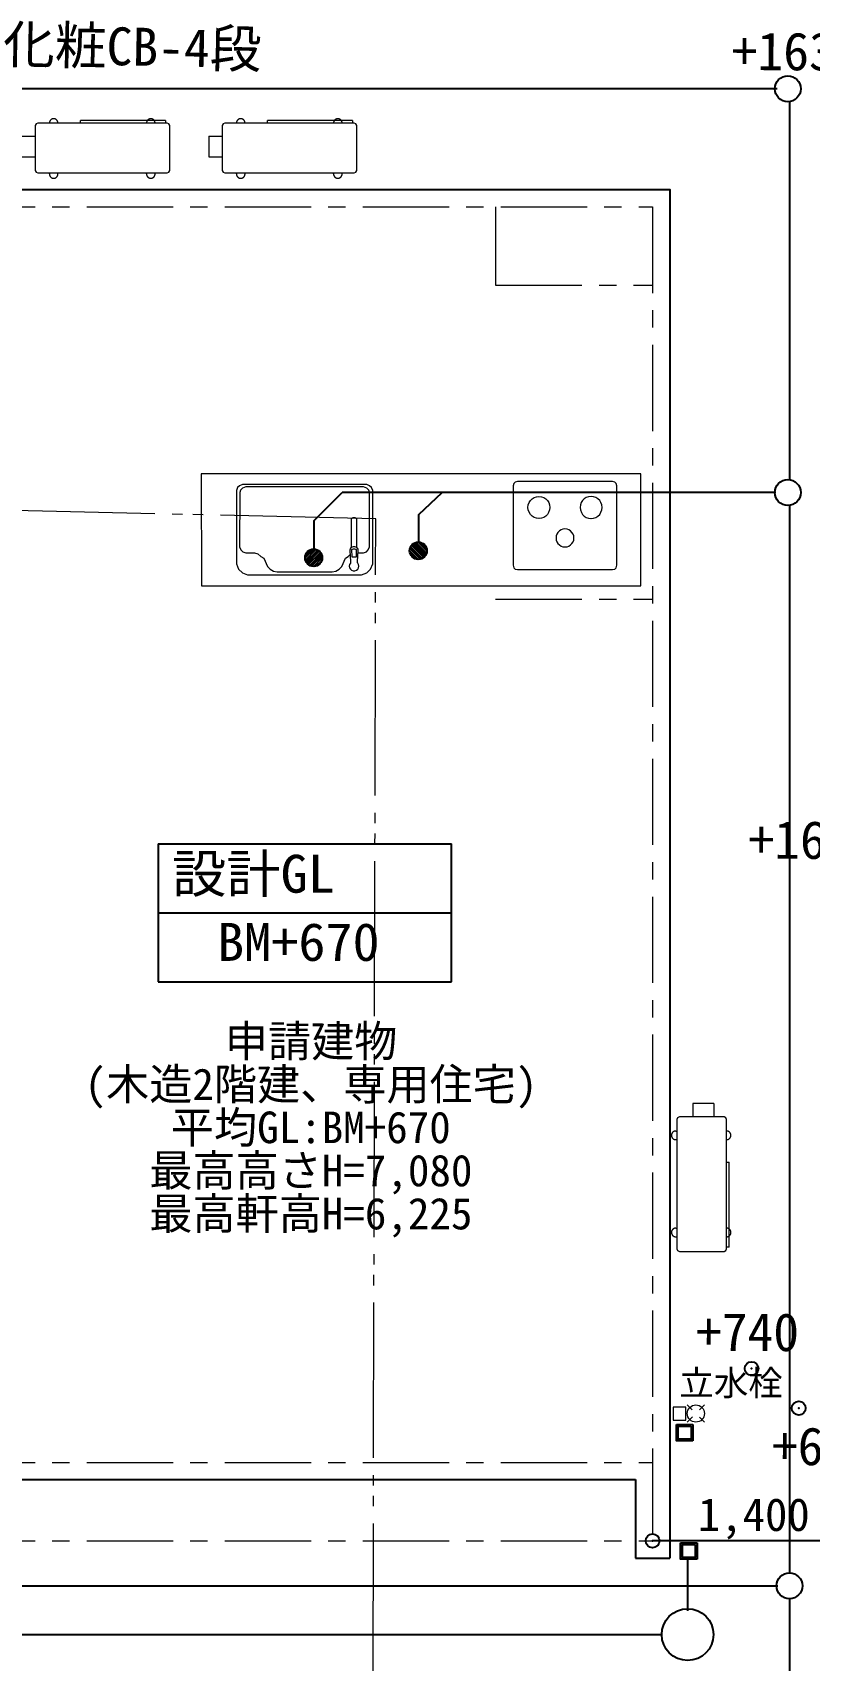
# Model space of a CAD drawing. Units: millimetres at full size. Extents: x -36400 to 21980, y -14845 to 15757.
# Drawn here: x 125 to 4628, y 123 to 9562 of the extents above; entities that cross this region are included whole.
import ezdxf
from ezdxf.enums import TextEntityAlignment as Align

# ---------------------------------------------------------------- set-up
doc = ezdxf.new("R2010")
doc.units = ezdxf.units.MM
doc.header["$LTSCALE"] = 100
doc.header["$PDMODE"] = 32
doc.header["$PDSIZE"] = 80
doc.linetypes.add('CHAIN1', pattern=[8, 5, -1, 1, -1])
doc.linetypes.add('DOUBLE_CHAIN2', pattern=[12.8, 9, -1, 0.6, -0.6, 0.6, -1])
for name, color, linetype, lineweight in [('2-1_通り芯', 1, 'CHAIN1', 18), ('2-2', 6, 'Continuous', 25), ('2-4', 134, 'Continuous', 25), ('2-6', 4, 'Continuous', 9), ('2-F_寸法・方位', 7, 'Continuous', 25), ('7-7', 7, 'Continuous', 25), ('8-8', 7, 'Continuous', 25), ('C-0', 5, 'Continuous', 9)]:
    doc.layers.add(name, color=color, linetype=linetype, lineweight=lineweight)
doc.layers.add('2-A_文字・面積表', color=7, linetype='Continuous')
doc.layers.add('6-A_文字', color=6, linetype='Continuous')
doc.styles.add('ＭＳ ゴシック', font='')
doc.styles.get('ＭＳ ゴシック').set_extended_font_data('MS Gothic')

msp = doc.modelspace()

# ---------------------------------------------------------------- linework, layer by layer
at = {"layer": '2-1_通り芯'}
for p, q in [((-3561.1, 8551.5), (3718.9, 8551.5)), ((3718.9, 8551.5), (3718.9, 816.5)), ((2808.9, 6276.5), (3718.9, 6276.5)), ((-3561.1, 1271.5), (3718.9, 1271.5)), ((-3561.1, 816.5), (3718.9, 816.5))]:
    msp.add_line(p, q, dxfattribs=at)
msp.add_lwpolyline([(2808.9, 8551.5), (2808.9, 8096.5), (3718.9, 8096.5)], dxfattribs=at)
at = {"layer": '2-2', "color": 4, "lineweight": 9}
for p, q in [((3948.2, 1576), (3919.4, 1604.8)), ((4019.4, 1604.8), (3990.7, 1576.1)), ((3912.1, 1591.3), (3837.1, 1591.3)), ((3837.1, 1591.3), (3837.1, 1516.3)), ((3837.1, 1516.3), (3912.1, 1516.3)), ((3912.1, 1516.3), (3912.1, 1591.3)), ((3950.7, 1536.1), (3919.4, 1504.8)), ((3990.9, 1533.2), (4019.4, 1504.8))]:
    msp.add_line(p, q, dxfattribs=at)
at = {"layer": '2-2'}
for p, q in [((-21.1, 1171.5), (3618.9, 1171.5)), ((3618.9, 1171.5), (3618.9, 716.5)), ((3618.9, 716.5), (3818.9, 716.5))]:
    msp.add_line(p, q, dxfattribs=at)
msp.add_lwpolyline([(-3661.1, 8651.5), (3818.9, 8651.5), (3818.9, 716.5)], dxfattribs=at)
at = {"layer": '2-2', "color": 4, "lineweight": 9}
msp.add_circle((3969.4, 1554.8), 50, dxfattribs=at)
at = {"layer": '2-4'}
for p, q in [((4440.1, 9236), (-312.3, 9236)), ((4511.8, 9161.9), (4511.8, 6969.4)), ((1757.6, 6732.4), (1920.2, 6894.9)), ((4432.8, 6894.9), (1920.2, 6894.9)), ((2363, 6766.6), (2499.4, 6894.9)), ((4511.8, 6820.5), (4511.8, 630.8)), ((1757.6, 6569.8), (1757.6, 6732.4)), ((2363, 6607.3), (2363, 6766.6)), ((2410.4, 6556.3), (2359.4, 6607.3)), ((1704.1, 6515.6), (1755.2, 6566.6)), ((1705.9, 6503.3), (1767.5, 6564.8)), ((1706.6, 6532.2), (1738.6, 6564.2)), ((1710, 6493.1), (1777.6, 6560.8)), ((1715.6, 6484.7), (1786.1, 6555.1)), ((1722.8, 6477.7), (1793.1, 6548)), ((1731.4, 6472.1), (1798.6, 6539.4)), ((1741.6, 6468.2), (1802.5, 6529.1)), ((1754.2, 6466.7), (1804.1, 6516.6)), ((2360.4, 6507.4), (2310.5, 6557.3)), ((2372.9, 6508.9), (2312, 6569.8)), ((2343.1, 6510.5), (2313.6, 6540)), ((2383.2, 6512.8), (2315.9, 6580.1)), ((2391.8, 6518.4), (2321.5, 6588.7)), ((2398.9, 6525.4), (2328.5, 6595.8)), ((2404.6, 6533.8), (2336.9, 6601.5)), ((2408.6, 6544), (2347, 6605.5)), ((2408, 6572.9), (2376, 6604.9)), ((1771.4, 6469.8), (1801, 6499.3)), ((3921.6, 705.8), (3921.6, 411)), ((-3947.4, 555.7), (4443.7, 555.7)), ((4511.8, 481.5), (4511.8, -7970.4)), ((-3509.7, 273.1), (3769.3, 273.1))]:
    msp.add_line(p, q, dxfattribs=at)
at = {"layer": '2-4', "color": 6}
for p, q in [((853, 4858.5), (853, 4458.5)), ((853, 4858.5), (2553, 4858.5)), ((2553, 4458.5), (2553, 4858.5)), ((853, 4458.5), (2553, 4458.5)), ((853, 4458.5), (853, 4058.5)), ((2553, 4058.5), (2553, 4458.5)), ((853, 4058.5), (2553, 4058.5))]:
    msp.add_line(p, q, dxfattribs=at)
at = {"layer": '2-4'}
for centre, radius in [((4502.4, 9236), 75), ((4502.4, 6894.9), 75), ((2360.5, 6557.4), 50), ((1754.1, 6516.7), 50), ((4511.8, 555.8), 75), ((3921.6, 273.1), 150)]:
    msp.add_circle(centre, radius, dxfattribs=at)
at = {"layer": '2-6'}
for p, q in [((247.3, 9062), (246.6, 9062)), ((1331.6, 9062), (1330.9, 9062)), ((905, 9037), (155, 9037)), ((895, 9052), (402, 9052)), ((402, 9037), (402, 9052)), ((895, 9052), (895, 9037)), ((1989.3, 9037), (1239.3, 9037)), ((1979.3, 9052), (1486.3, 9052)), ((1486.3, 9037), (1486.3, 9052)), ((1979.3, 9052), (1979.3, 9037)), ((62, 8962), (140, 8962)), ((1146.3, 8962), (1146.3, 8842)), ((1146.3, 8962), (1224.3, 8962)), ((62, 8842), (140, 8842)), ((1146.3, 8842), (1224.3, 8842)), ((222, 8742), (222, 8748)), ((246.6, 8717), (247.3, 8717)), ((272, 8741.3), (272, 8748)), ((785, 8742), (785, 8748)), ((835, 8741.3), (835, 8748)), ((1306.3, 8742), (1306.3, 8748)), ((1330.9, 8717), (1331.6, 8717)), ((1356.3, 8741.3), (1356.3, 8748)), ((1869.3, 8742), (1869.3, 8748)), ((1919.3, 8741.3), (1919.3, 8748)), ((1101.4, 7004), (1103.9, 6354)), ((4072.8, 3352.8), (3952.8, 3352.8)), ((3952.8, 3352.8), (3952.8, 3274.8)), ((4072.8, 3352.8), (4072.8, 3274.8)), ((4147.8, 2509.8), (4147.8, 3259.8)), ((3827.8, 3168.2), (3827.8, 3167.5)), ((3852.1, 3142.8), (3858.8, 3142.8)), ((3852.8, 3192.8), (3858.8, 3192.8)), ((4172.8, 3167.5), (4172.8, 3168.2)), ((4147.8, 3012.8), (4162.8, 3012.8)), ((4162.8, 2519.8), (4162.8, 3012.8)), ((3852.1, 2579.8), (3858.8, 2579.8)), ((3852.8, 2629.8), (3858.8, 2629.8)), ((4162.8, 2519.8), (4147.8, 2519.8))]:
    msp.add_line(p, q, dxfattribs=at)
at = {"layer": '2-6', "color": 7, "lineweight": 25}
for p, q in [((3857.8, 1490.8), (3952.8, 1490.8)), ((3952.8, 1490.8), (3952.8, 1395.8)), ((3881.2, 805.6), (3976.2, 805.6)), ((3976.2, 805.6), (3976.2, 710.6))]:
    msp.add_line(p, q, dxfattribs=at)
at = {"layer": '2-6'}
for points in [[(246.6, 9062), (245.9, 9062), (245.2, 9062), (244.5, 9061.9), (243.7, 9061.8), (243, 9061.7), (242.3, 9061.6), (241.6, 9061.5), (240.9, 9061.3), (240.2, 9061.1), (239.5, 9060.9), (238.8, 9060.7), (238.2, 9060.4), (237.5, 9060.2), (236.8, 9059.9), (236.2, 9059.6), (235.5, 9059.3), (234.9, 9058.9), (234.3, 9058.6), (233.7, 9058.2), (233, 9057.8), (232.5, 9057.4), (231.9, 9057), (231.3, 9056.5), (230.8, 9056.1), (230.2, 9055.6), (229.7, 9055.1), (229.2, 9054.6), (228.7, 9054.1), (228.2, 9053.5), (227.7, 9053), (227.3, 9052.4), (226.8, 9051.9), (226.4, 9051.3), (226, 9050.7), (225.6, 9050.1), (225.3, 9049.4), (224.9, 9048.8), (224.6, 9048.2), (224.3, 9047.5)], [(257.8, 9059.6), (257.1, 9059.9), (256.5, 9060.2), (255.8, 9060.4), (255.1, 9060.7), (254.4, 9060.9), (253.7, 9061.1), (253, 9061.3), (252.3, 9061.5), (251.6, 9061.6), (250.9, 9061.7), (250.2, 9061.8), (249.5, 9061.9), (248.8, 9062), (248.1, 9062), (247.3, 9062)], [(809.6, 9062), (808.9, 9062), (808.2, 9062), (807.5, 9061.9), (806.7, 9061.8), (806, 9061.7), (805.3, 9061.6), (804.6, 9061.5), (803.9, 9061.3), (803.2, 9061.1), (802.5, 9060.9), (801.8, 9060.7), (801.2, 9060.4), (800.5, 9060.2), (799.8, 9059.9), (799.2, 9059.6), (798.5, 9059.3), (797.9, 9058.9), (797.3, 9058.6), (796.7, 9058.2), (796, 9057.8), (795.5, 9057.4), (794.9, 9057), (794.3, 9056.5), (793.8, 9056.1), (793.2, 9055.6), (792.7, 9055.1), (792.2, 9054.6), (791.7, 9054.1), (791.2, 9053.5), (790.7, 9053), (790.3, 9052.4), (789.8, 9051.9), (789.4, 9051.3), (789, 9050.7), (788.6, 9050.1), (788.3, 9049.4), (787.9, 9048.8), (787.6, 9048.2), (787.3, 9047.5)], [(820.8, 9059.6), (820.1, 9059.9), (819.5, 9060.2), (818.8, 9060.4), (818.1, 9060.7), (817.4, 9060.9), (816.7, 9061.1), (816, 9061.3), (815.3, 9061.5), (814.6, 9061.6), (813.9, 9061.7), (813.2, 9061.8), (812.5, 9061.9), (811.8, 9062), (811.1, 9062), (810.3, 9062), (809.6, 9062)], [(1330.9, 9062), (1330.2, 9062), (1329.5, 9062), (1328.7, 9061.9), (1328, 9061.8), (1327.3, 9061.7), (1326.6, 9061.6), (1325.9, 9061.5), (1325.2, 9061.3), (1324.5, 9061.1), (1323.8, 9060.9), (1323.1, 9060.7), (1322.5, 9060.4), (1321.8, 9060.2), (1321.1, 9059.9), (1320.5, 9059.6), (1319.8, 9059.3), (1319.2, 9058.9), (1318.6, 9058.6), (1317.9, 9058.2), (1317.3, 9057.8), (1316.7, 9057.4), (1316.2, 9057), (1315.6, 9056.5), (1315, 9056.1), (1314.5, 9055.6), (1314, 9055.1), (1313.5, 9054.6), (1313, 9054.1), (1312.5, 9053.5), (1312, 9053), (1311.6, 9052.4), (1311.1, 9051.9), (1310.7, 9051.3), (1310.3, 9050.7), (1309.9, 9050.1), (1309.6, 9049.4), (1309.2, 9048.8), (1308.9, 9048.2), (1308.6, 9047.5)], [(1342.1, 9059.6), (1341.4, 9059.9), (1340.7, 9060.2), (1340.1, 9060.4), (1339.4, 9060.7), (1338.7, 9060.9), (1338, 9061.1), (1337.3, 9061.3), (1336.6, 9061.5), (1335.9, 9061.6), (1335.2, 9061.7), (1334.5, 9061.8), (1333.8, 9061.9), (1333.1, 9062), (1332.3, 9062), (1331.6, 9062)], [(1893.9, 9062), (1893.2, 9062), (1892.5, 9062), (1891.7, 9061.9), (1891, 9061.8), (1890.3, 9061.7), (1889.6, 9061.6), (1888.9, 9061.5), (1888.2, 9061.3), (1887.5, 9061.1), (1886.8, 9060.9), (1886.1, 9060.7), (1885.5, 9060.4), (1884.8, 9060.2), (1884.1, 9059.9), (1883.5, 9059.6), (1882.8, 9059.3), (1882.2, 9058.9), (1881.6, 9058.6), (1880.9, 9058.2), (1880.3, 9057.8), (1879.7, 9057.4), (1879.2, 9057), (1878.6, 9056.5), (1878, 9056.1), (1877.5, 9055.6), (1877, 9055.1), (1876.5, 9054.6), (1876, 9054.1), (1875.5, 9053.5), (1875, 9053), (1874.6, 9052.4), (1874.1, 9051.9), (1873.7, 9051.3), (1873.3, 9050.7), (1872.9, 9050.1), (1872.6, 9049.4), (1872.2, 9048.8), (1871.9, 9048.2), (1871.6, 9047.5)], [(1905.1, 9059.6), (1904.4, 9059.9), (1903.7, 9060.2), (1903.1, 9060.4), (1902.4, 9060.7), (1901.7, 9060.9), (1901, 9061.1), (1900.3, 9061.3), (1899.6, 9061.5), (1898.9, 9061.6), (1898.2, 9061.7), (1897.5, 9061.8), (1896.8, 9061.9), (1896.1, 9062), (1895.3, 9062), (1894.6, 9062), (1893.9, 9062)], [(155, 9037), (145, 9032), (140, 9022)], [(140, 9022), (140, 8763), (145, 8753), (155, 8748), (905, 8748)], [(224.3, 9047.5), (224, 9046.9), (223.7, 9046.2), (223.5, 9045.5), (223.2, 9044.8), (223, 9044.2), (222.8, 9043.5), (222.6, 9042.8), (222.5, 9042.1), (222.3, 9041.3), (222.2, 9040.6), (222.1, 9039.9), (222.1, 9039.2), (222, 9038.5), (222, 9037.8), (222, 9037)], [(272, 9037), (272, 9037.8), (271.9, 9038.5), (271.9, 9039.2), (271.8, 9039.9), (271.7, 9040.6), (271.6, 9041.3), (271.5, 9042.1), (271.3, 9042.8), (271.1, 9043.5), (270.9, 9044.2), (270.7, 9044.8), (270.5, 9045.5), (270.2, 9046.2), (270, 9046.9), (269.7, 9047.5), (269.4, 9048.2), (269, 9048.8), (268.7, 9049.4), (268.3, 9050.1), (267.9, 9050.7), (267.5, 9051.3), (267.1, 9051.9), (266.7, 9052.4), (266.2, 9053), (265.8, 9053.5), (265.3, 9054.1), (264.8, 9054.6), (264.3, 9055.1), (263.7, 9055.6), (263.2, 9056.1), (262.6, 9056.5), (262.1, 9057), (261.5, 9057.4), (260.9, 9057.8), (260.3, 9058.2), (259.7, 9058.6), (259.1, 9058.9), (258.4, 9059.3), (257.8, 9059.6)], [(787.3, 9047.5), (787, 9046.9), (786.7, 9046.2), (786.5, 9045.5), (786.2, 9044.8), (786, 9044.2), (785.8, 9043.5), (785.6, 9042.8), (785.5, 9042.1), (785.3, 9041.3), (785.2, 9040.6), (785.1, 9039.9), (785.1, 9039.2), (785, 9038.5), (785, 9037.8), (785, 9037)], [(835, 9037), (835, 9037.8), (834.9, 9038.5), (834.9, 9039.2), (834.8, 9039.9), (834.7, 9040.6), (834.6, 9041.3), (834.5, 9042.1), (834.3, 9042.8), (834.1, 9043.5), (833.9, 9044.2), (833.7, 9044.8), (833.5, 9045.5), (833.2, 9046.2), (833, 9046.9), (832.7, 9047.5), (832.4, 9048.2), (832, 9048.8), (831.7, 9049.4), (831.3, 9050.1), (830.9, 9050.7), (830.5, 9051.3), (830.1, 9051.9), (829.7, 9052.4), (829.2, 9053), (828.8, 9053.5), (828.3, 9054.1), (827.8, 9054.6), (827.3, 9055.1), (826.7, 9055.6), (826.2, 9056.1), (825.6, 9056.5), (825.1, 9057), (824.5, 9057.4), (823.9, 9057.8), (823.3, 9058.2), (822.7, 9058.6), (822.1, 9058.9), (821.4, 9059.3), (820.8, 9059.6)], [(905, 8748), (915, 8753), (920, 8763), (920, 9022), (915, 9032), (905, 9037)], [(1239.3, 9037), (1229.3, 9032), (1224.3, 9022)], [(1224.3, 9022), (1224.3, 8763), (1229.3, 8753), (1239.3, 8748), (1989.3, 8748)], [(1308.6, 9047.5), (1308.3, 9046.9), (1308, 9046.2), (1307.7, 9045.5), (1307.5, 9044.8), (1307.3, 9044.2), (1307.1, 9043.5), (1306.9, 9042.8), (1306.8, 9042.1), (1306.6, 9041.3), (1306.5, 9040.6), (1306.4, 9039.9), (1306.4, 9039.2), (1306.3, 9038.5), (1306.3, 9037.8), (1306.3, 9037)], [(1356.3, 9037), (1356.3, 9037.8), (1356.2, 9038.5), (1356.2, 9039.2), (1356.1, 9039.9), (1356, 9040.6), (1355.9, 9041.3), (1355.8, 9042.1), (1355.6, 9042.8), (1355.4, 9043.5), (1355.2, 9044.2), (1355, 9044.8), (1354.8, 9045.5), (1354.5, 9046.2), (1354.3, 9046.9), (1354, 9047.5), (1353.7, 9048.2), (1353.3, 9048.8), (1353, 9049.4), (1352.6, 9050.1), (1352.2, 9050.7), (1351.8, 9051.3), (1351.4, 9051.9), (1351, 9052.4), (1350.5, 9053), (1350, 9053.5), (1349.6, 9054.1), (1349.1, 9054.6), (1348.6, 9055.1), (1348, 9055.6), (1347.5, 9056.1), (1346.9, 9056.5), (1346.4, 9057), (1345.8, 9057.4), (1345.2, 9057.8), (1344.6, 9058.2), (1344, 9058.6), (1343.3, 9058.9), (1342.7, 9059.3), (1342.1, 9059.6)], [(1871.6, 9047.5), (1871.3, 9046.9), (1871, 9046.2), (1870.7, 9045.5), (1870.5, 9044.8), (1870.3, 9044.2), (1870.1, 9043.5), (1869.9, 9042.8), (1869.8, 9042.1), (1869.6, 9041.3), (1869.5, 9040.6), (1869.4, 9039.9), (1869.4, 9039.2), (1869.3, 9038.5), (1869.3, 9037.8), (1869.3, 9037)], [(1919.3, 9037), (1919.3, 9037.8), (1919.2, 9038.5), (1919.2, 9039.2), (1919.1, 9039.9), (1919, 9040.6), (1918.9, 9041.3), (1918.8, 9042.1), (1918.6, 9042.8), (1918.4, 9043.5), (1918.2, 9044.2), (1918, 9044.8), (1917.8, 9045.5), (1917.5, 9046.2), (1917.3, 9046.9), (1917, 9047.5), (1916.7, 9048.2), (1916.3, 9048.8), (1916, 9049.4), (1915.6, 9050.1), (1915.2, 9050.7), (1914.8, 9051.3), (1914.4, 9051.9), (1914, 9052.4), (1913.5, 9053), (1913, 9053.5), (1912.6, 9054.1), (1912.1, 9054.6), (1911.6, 9055.1), (1911, 9055.6), (1910.5, 9056.1), (1909.9, 9056.5), (1909.4, 9057), (1908.8, 9057.4), (1908.2, 9057.8), (1907.6, 9058.2), (1907, 9058.6), (1906.3, 9058.9), (1905.7, 9059.3), (1905.1, 9059.6)], [(1989.3, 8748), (1999.3, 8753), (2004.3, 8763), (2004.3, 9022), (1999.3, 9032), (1989.3, 9037)], [(222, 8742), (222, 8741.3), (222, 8740.6), (222.1, 8739.9), (222.1, 8739.2), (222.2, 8738.5), (222.3, 8737.7), (222.5, 8737), (222.6, 8736.3), (222.8, 8735.6), (223, 8734.9), (223.2, 8734.3), (223.5, 8733.6), (223.7, 8732.9), (224, 8732.2), (224.3, 8731.6), (224.6, 8730.9), (224.9, 8730.3), (225.3, 8729.6), (225.6, 8729), (226, 8728.4), (226.4, 8727.8), (226.8, 8727.2), (227.3, 8726.7), (227.7, 8726.1), (228.2, 8725.5), (228.7, 8725), (229.2, 8724.5), (229.7, 8724), (230.2, 8723.5), (230.8, 8723), (231.3, 8722.6), (231.9, 8722.1), (232.5, 8721.7), (233, 8721.3), (233.7, 8720.9), (234.3, 8720.5), (234.9, 8720.2), (235.5, 8719.8), (236.2, 8719.5)], [(236.2, 8719.5), (236.8, 8719.2), (237.5, 8718.9), (238.2, 8718.6), (238.8, 8718.4), (239.5, 8718.2), (240.2, 8718), (240.9, 8717.8), (241.6, 8717.6), (242.3, 8717.5), (243, 8717.4), (243.7, 8717.3), (244.5, 8717.2), (245.2, 8717.1), (245.9, 8717.1), (246.6, 8717)], [(247.3, 8717), (248.1, 8717.1), (248.8, 8717.1), (249.5, 8717.2), (250.2, 8717.3), (250.9, 8717.4), (251.6, 8717.5), (252.3, 8717.6), (253, 8717.8), (253.7, 8718), (254.4, 8718.2), (255.1, 8718.4), (255.8, 8718.6), (256.5, 8718.9), (257.1, 8719.2), (257.8, 8719.5), (258.4, 8719.8), (259.1, 8720.2), (259.7, 8720.5), (260.3, 8720.9), (260.9, 8721.3), (261.5, 8721.7), (262.1, 8722.1), (262.6, 8722.6), (263.2, 8723), (263.7, 8723.5), (264.3, 8724), (264.8, 8724.5), (265.3, 8725), (265.8, 8725.5), (266.2, 8726.1), (266.7, 8726.7), (267.1, 8727.2), (267.5, 8727.8), (267.9, 8728.4), (268.3, 8729), (268.7, 8729.6), (269, 8730.3), (269.4, 8730.9), (269.7, 8731.6)], [(269.7, 8731.6), (270, 8732.2), (270.2, 8732.9), (270.5, 8733.6), (270.7, 8734.3), (270.9, 8734.9), (271.1, 8735.6), (271.3, 8736.3), (271.5, 8737), (271.6, 8737.7), (271.7, 8738.5), (271.8, 8739.2), (271.9, 8739.9), (271.9, 8740.6), (272, 8741.3), (272, 8742)], [(785, 8742), (785, 8741.3), (785, 8740.6), (785.1, 8739.9), (785.1, 8739.2), (785.2, 8738.5), (785.3, 8737.7), (785.5, 8737), (785.6, 8736.3), (785.8, 8735.6), (786, 8734.9), (786.2, 8734.3), (786.5, 8733.6), (786.7, 8732.9), (787, 8732.2), (787.3, 8731.6), (787.6, 8730.9), (787.9, 8730.3), (788.3, 8729.6), (788.6, 8729), (789, 8728.4), (789.4, 8727.8), (789.8, 8727.2), (790.3, 8726.7), (790.7, 8726.1), (791.2, 8725.5), (791.7, 8725), (792.2, 8724.5), (792.7, 8724), (793.2, 8723.5), (793.8, 8723), (794.3, 8722.6), (794.9, 8722.1), (795.5, 8721.7), (796, 8721.3), (796.7, 8720.9), (797.3, 8720.5), (797.9, 8720.2), (798.5, 8719.8), (799.2, 8719.5)], [(799.2, 8719.5), (799.8, 8719.2), (800.5, 8718.9), (801.2, 8718.6), (801.8, 8718.4), (802.5, 8718.2), (803.2, 8718), (803.9, 8717.8), (804.6, 8717.6), (805.3, 8717.5), (806, 8717.4), (806.7, 8717.3), (807.5, 8717.2), (808.2, 8717.1), (808.9, 8717.1), (809.6, 8717), (810.3, 8717)], [(810.3, 8717), (811.1, 8717.1), (811.8, 8717.1), (812.5, 8717.2), (813.2, 8717.3), (813.9, 8717.4), (814.6, 8717.5), (815.3, 8717.6), (816, 8717.8), (816.7, 8718), (817.4, 8718.2), (818.1, 8718.4), (818.8, 8718.6), (819.5, 8718.9), (820.1, 8719.2), (820.8, 8719.5), (821.4, 8719.8), (822.1, 8720.2), (822.7, 8720.5), (823.3, 8720.9), (823.9, 8721.3), (824.5, 8721.7), (825.1, 8722.1), (825.6, 8722.6), (826.2, 8723), (826.7, 8723.5), (827.3, 8724), (827.8, 8724.5), (828.3, 8725), (828.8, 8725.5), (829.2, 8726.1), (829.7, 8726.7), (830.1, 8727.2), (830.5, 8727.8), (830.9, 8728.4), (831.3, 8729), (831.7, 8729.6), (832, 8730.3), (832.4, 8730.9), (832.7, 8731.6)], [(832.7, 8731.6), (833, 8732.2), (833.2, 8732.9), (833.5, 8733.6), (833.7, 8734.3), (833.9, 8734.9), (834.1, 8735.6), (834.3, 8736.3), (834.5, 8737), (834.6, 8737.7), (834.7, 8738.5), (834.8, 8739.2), (834.9, 8739.9), (834.9, 8740.6), (835, 8741.3), (835, 8742)], [(1306.3, 8742), (1306.3, 8741.3), (1306.3, 8740.6), (1306.4, 8739.9), (1306.4, 8739.2), (1306.5, 8738.5), (1306.6, 8737.7), (1306.8, 8737), (1306.9, 8736.3), (1307.1, 8735.6), (1307.3, 8734.9), (1307.5, 8734.3), (1307.7, 8733.6), (1308, 8732.9), (1308.3, 8732.2), (1308.6, 8731.6), (1308.9, 8730.9), (1309.2, 8730.3), (1309.6, 8729.6), (1309.9, 8729), (1310.3, 8728.4), (1310.7, 8727.8), (1311.1, 8727.2), (1311.6, 8726.7), (1312, 8726.1), (1312.5, 8725.5), (1313, 8725), (1313.5, 8724.5), (1314, 8724), (1314.5, 8723.5), (1315, 8723), (1315.6, 8722.6), (1316.2, 8722.1), (1316.7, 8721.7), (1317.3, 8721.3), (1317.9, 8720.9), (1318.6, 8720.5), (1319.2, 8720.2), (1319.8, 8719.8), (1320.5, 8719.5)], [(1320.5, 8719.5), (1321.1, 8719.2), (1321.8, 8718.9), (1322.5, 8718.6), (1323.1, 8718.4), (1323.8, 8718.2), (1324.5, 8718), (1325.2, 8717.8), (1325.9, 8717.6), (1326.6, 8717.5), (1327.3, 8717.4), (1328, 8717.3), (1328.7, 8717.2), (1329.5, 8717.1), (1330.2, 8717.1), (1330.9, 8717)], [(1331.6, 8717), (1332.3, 8717.1), (1333.1, 8717.1), (1333.8, 8717.2), (1334.5, 8717.3), (1335.2, 8717.4), (1335.9, 8717.5), (1336.6, 8717.6), (1337.3, 8717.8), (1338, 8718), (1338.7, 8718.2), (1339.4, 8718.4), (1340.1, 8718.6), (1340.7, 8718.9), (1341.4, 8719.2), (1342.1, 8719.5), (1342.7, 8719.8), (1343.3, 8720.2), (1344, 8720.5), (1344.6, 8720.9), (1345.2, 8721.3), (1345.8, 8721.7), (1346.4, 8722.1), (1346.9, 8722.6), (1347.5, 8723), (1348, 8723.5), (1348.6, 8724), (1349.1, 8724.5), (1349.6, 8725), (1350, 8725.5), (1350.5, 8726.1), (1351, 8726.7), (1351.4, 8727.2), (1351.8, 8727.8), (1352.2, 8728.4), (1352.6, 8729), (1353, 8729.6), (1353.3, 8730.3), (1353.7, 8730.9), (1354, 8731.6)], [(1354, 8731.6), (1354.3, 8732.2), (1354.5, 8732.9), (1354.8, 8733.6), (1355, 8734.3), (1355.2, 8734.9), (1355.4, 8735.6), (1355.6, 8736.3), (1355.8, 8737), (1355.9, 8737.7), (1356, 8738.5), (1356.1, 8739.2), (1356.2, 8739.9), (1356.2, 8740.6), (1356.3, 8741.3), (1356.3, 8742)], [(1869.3, 8742), (1869.3, 8741.3), (1869.3, 8740.6), (1869.4, 8739.9), (1869.4, 8739.2), (1869.5, 8738.5), (1869.6, 8737.7), (1869.8, 8737), (1869.9, 8736.3), (1870.1, 8735.6), (1870.3, 8734.9), (1870.5, 8734.3), (1870.7, 8733.6), (1871, 8732.9), (1871.3, 8732.2), (1871.6, 8731.6), (1871.9, 8730.9), (1872.2, 8730.3), (1872.6, 8729.6), (1872.9, 8729), (1873.3, 8728.4), (1873.7, 8727.8), (1874.1, 8727.2), (1874.6, 8726.7), (1875, 8726.1), (1875.5, 8725.5), (1876, 8725), (1876.5, 8724.5), (1877, 8724), (1877.5, 8723.5), (1878, 8723), (1878.6, 8722.6), (1879.2, 8722.1), (1879.7, 8721.7), (1880.3, 8721.3), (1880.9, 8720.9), (1881.6, 8720.5), (1882.2, 8720.2), (1882.8, 8719.8), (1883.5, 8719.5)], [(1883.5, 8719.5), (1884.1, 8719.2), (1884.8, 8718.9), (1885.5, 8718.6), (1886.1, 8718.4), (1886.8, 8718.2), (1887.5, 8718), (1888.2, 8717.8), (1888.9, 8717.6), (1889.6, 8717.5), (1890.3, 8717.4), (1891, 8717.3), (1891.7, 8717.2), (1892.5, 8717.1), (1893.2, 8717.1), (1893.9, 8717), (1894.6, 8717)], [(1894.6, 8717), (1895.3, 8717.1), (1896.1, 8717.1), (1896.8, 8717.2), (1897.5, 8717.3), (1898.2, 8717.4), (1898.9, 8717.5), (1899.6, 8717.6), (1900.3, 8717.8), (1901, 8718), (1901.7, 8718.2), (1902.4, 8718.4), (1903.1, 8718.6), (1903.7, 8718.9), (1904.4, 8719.2), (1905.1, 8719.5), (1905.7, 8719.8), (1906.3, 8720.2), (1907, 8720.5), (1907.6, 8720.9), (1908.2, 8721.3), (1908.8, 8721.7), (1909.4, 8722.1), (1909.9, 8722.6), (1910.5, 8723), (1911, 8723.5), (1911.6, 8724), (1912.1, 8724.5), (1912.6, 8725), (1913, 8725.5), (1913.5, 8726.1), (1914, 8726.7), (1914.4, 8727.2), (1914.8, 8727.8), (1915.2, 8728.4), (1915.6, 8729), (1916, 8729.6), (1916.3, 8730.3), (1916.7, 8730.9), (1917, 8731.6)], [(1917, 8731.6), (1917.3, 8732.2), (1917.5, 8732.9), (1917.8, 8733.6), (1918, 8734.3), (1918.2, 8734.9), (1918.4, 8735.6), (1918.6, 8736.3), (1918.8, 8737), (1918.9, 8737.7), (1919, 8738.5), (1919.1, 8739.2), (1919.2, 8739.9), (1919.2, 8740.6), (1919.3, 8741.3), (1919.3, 8742)], [(1103.9, 6354), (3651.4, 6354), (3651.4, 7004), (1101.4, 7004)], [(2010.7, 6544.5), (2042.1, 6544.5), (2060.1, 6551.9), (2070.2, 6562.1), (2077.6, 6580), (2077.6, 6895.6), (2073.1, 6907.8), (2061.7, 6920.4), (2042.7, 6927.7), (1360, 6927.7), (1341.1, 6920.4), (1329.7, 6907.8), (1325.2, 6895.6), (1325.1, 6580), (1332.5, 6562.1), (1342.7, 6551.9), (1360.6, 6544.5), (1411.7, 6544.5), (1431.3, 6539.3), (1448.6, 6524.7), (1464.4, 6513.5), (1486.1, 6465.4), (1501.9, 6450.1), (1520.5, 6439.7), (1542.1, 6434.1), (1860.7, 6434.1), (1882.2, 6439.7), (1900.9, 6450.1), (1916.7, 6465.4), (1938.4, 6513.5), (1954.1, 6524.7), (1966, 6534.7)], [(3060.3, 6744.6), (3059.8, 6744.5), (3045.2, 6746.2), (3031.7, 6751), (3019.9, 6758.6), (3010, 6768.4), (3002.4, 6780.3), (2997.6, 6793.7), (2995.9, 6808.4), (2997.6, 6823), (3002.4, 6836.5), (3010, 6848.3), (3019.9, 6858.2), (3031.7, 6865.8), (3045.2, 6870.6)], [(3045.2, 6870.6), (3059.8, 6872.3), (3074.4, 6870.6), (3087.9, 6865.8), (3099.7, 6858.2), (3109.6, 6848.3), (3117.2, 6836.5), (3122, 6823), (3123.7, 6808.4), (3122, 6793.7), (3115.8, 6778.1)], [(3376.8, 6870.6), (3362.1, 6872.3), (3347.5, 6870.6), (3334, 6865.8), (3322.2, 6858.2), (3312.3, 6848.3), (3304.7, 6836.5), (3299.9, 6823), (3298.2, 6808.4), (3299.9, 6793.7), (3306.1, 6778.1)], [(3361.6, 6744.6), (3362.1, 6744.5), (3376.8, 6746.2), (3390.2, 6751), (3402.1, 6758.6), (3412, 6768.4), (3419.5, 6780.3), (3424.3, 6793.7), (3426, 6808.4), (3424.3, 6823), (3419.5, 6836.5), (3412, 6848.3), (3402.1, 6858.2), (3390.2, 6865.8), (3376.8, 6870.6)], [(2005.1, 6574.3), (2005.1, 6738), (2004, 6741), (2001.2, 6743.9), (1998.7, 6746.1), (1998, 6746.6), (1994.5, 6748.1), (1990.3, 6748.9), (1985.8, 6748.9), (1981.6, 6748.1), (1978.1, 6746.6), (1977.4, 6746.1), (1974.9, 6743.9), (1972.1, 6741), (1971.1, 6738), (1971.1, 6574.3)], [(3115.8, 6778.1), (3109.6, 6768.4), (3099.7, 6758.6), (3087.9, 6751), (3074.4, 6746.2), (3060.3, 6744.6)], [(3306.1, 6778.1), (3312.3, 6768.4), (3322.2, 6758.6), (3334, 6751), (3347.5, 6746.2), (3361.6, 6744.6)], [(3164.1, 6654.3), (3160.2, 6643.4), (3158.8, 6631.5), (3160.2, 6619.5), (3164.1, 6608.6)], [(3210.7, 6683.4), (3198.9, 6682.1), (3188, 6678.1), (3178.3, 6672), (3170.3, 6664), (3164.1, 6654.3)], [(3164.1, 6608.6), (3170.3, 6599), (3178.3, 6590.9), (3188, 6584.8), (3198.9, 6580.9), (3211.2, 6579.5)], [(3257.5, 6654.3), (3251.4, 6664), (3243.3, 6672), (3233.7, 6678.1), (3222.7, 6682.1), (3210.7, 6683.4)], [(3251.4, 6599), (3257.5, 6608.6), (3261.4, 6619.5), (3262.8, 6631.5), (3261.4, 6643.4), (3257.5, 6654.3)], [(3211.2, 6579.5), (3222.7, 6580.9), (3233.7, 6584.8), (3243.3, 6590.9), (3251.4, 6599)], [(4132.8, 3274.8), (3873.8, 3274.8), (3863.8, 3269.8), (3858.8, 3259.8), (3858.8, 2509.8)], [(4147.8, 3259.8), (4142.8, 3269.8), (4132.8, 3274.8)], [(3830.3, 3178.6), (3830, 3178), (3829.7, 3177.3), (3829.4, 3176.6), (3829.2, 3175.9), (3829, 3175.3), (3828.7, 3174.6), (3828.6, 3173.9), (3828.4, 3173.2), (3828.3, 3172.5), (3828.1, 3171.8), (3828, 3171), (3827.9, 3170.3), (3827.9, 3169.6), (3827.8, 3168.9), (3827.8, 3168.2)], [(3827.8, 3167.5), (3827.8, 3166.7), (3827.9, 3166), (3827.9, 3165.3), (3828, 3164.6), (3828.1, 3163.9), (3828.3, 3163.2), (3828.4, 3162.4), (3828.6, 3161.7), (3828.7, 3161.1), (3829, 3160.4), (3829.2, 3159.7), (3829.4, 3159), (3829.7, 3158.3), (3830, 3157.7), (3830.3, 3157), (3830.6, 3156.4), (3830.9, 3155.7), (3831.3, 3155.1), (3831.7, 3154.5), (3832.1, 3153.9), (3832.5, 3153.3), (3832.9, 3152.7), (3833.3, 3152.1), (3833.8, 3151.6), (3834.3, 3151), (3834.8, 3150.5), (3835.3, 3150), (3835.8, 3149.5), (3836.3, 3149), (3836.9, 3148.6), (3837.4, 3148.1), (3838, 3147.7), (3838.6, 3147.3), (3839.2, 3146.9), (3839.8, 3146.5), (3840.4, 3146.1), (3841.1, 3145.8), (3841.7, 3145.4), (3842.3, 3145.1)], [(3852.8, 3192.8), (3852.1, 3192.8), (3851.4, 3192.8), (3850.7, 3192.7), (3849.9, 3192.6), (3849.2, 3192.6), (3848.5, 3192.4), (3847.8, 3192.3), (3847.1, 3192.2), (3846.4, 3192), (3845.7, 3191.8), (3845, 3191.6), (3844.3, 3191.3), (3843.7, 3191.1), (3843, 3190.8), (3842.3, 3190.5), (3841.7, 3190.2), (3841.1, 3189.9), (3840.4, 3189.5), (3839.8, 3189.2), (3839.2, 3188.8), (3838.6, 3188.4), (3838, 3188), (3837.4, 3187.5), (3836.9, 3187.1), (3836.3, 3186.6), (3835.8, 3186.1), (3835.3, 3185.6), (3834.8, 3185.1), (3834.3, 3184.6), (3833.8, 3184), (3833.3, 3183.5), (3832.9, 3182.9), (3832.5, 3182.3), (3832.1, 3181.7), (3831.7, 3181.1), (3831.3, 3180.5), (3830.9, 3179.9), (3830.6, 3179.3), (3830.3, 3178.6)], [(3842.3, 3145.1), (3843, 3144.8), (3843.7, 3144.5), (3844.3, 3144.3), (3845, 3144.1), (3845.7, 3143.8), (3846.4, 3143.6), (3847.1, 3143.5), (3847.8, 3143.3), (3848.5, 3143.2), (3849.2, 3143.1), (3849.9, 3143), (3850.7, 3142.9), (3851.4, 3142.9), (3852.1, 3142.8), (3852.8, 3142.8)], [(4158.3, 3190.5), (4157.6, 3190.8), (4157, 3191.1), (4156.3, 3191.3), (4155.6, 3191.6), (4154.9, 3191.8), (4154.2, 3192), (4153.5, 3192.2), (4152.8, 3192.3), (4152.1, 3192.4), (4151.4, 3192.6), (4150.7, 3192.6), (4150, 3192.7), (4149.3, 3192.8), (4148.5, 3192.8), (4147.8, 3192.8)], [(4147.8, 3142.8), (4148.5, 3142.8), (4149.3, 3142.9), (4150, 3142.9), (4150.7, 3143), (4151.4, 3143.1), (4152.1, 3143.2), (4152.8, 3143.3), (4153.5, 3143.5), (4154.2, 3143.6), (4154.9, 3143.8), (4155.6, 3144.1), (4156.3, 3144.3), (4157, 3144.5), (4157.6, 3144.8), (4158.3, 3145.1), (4158.9, 3145.4), (4159.6, 3145.8), (4160.2, 3146.1), (4160.8, 3146.5), (4161.4, 3146.9), (4162, 3147.3), (4162.6, 3147.7), (4163.2, 3148.1), (4163.8, 3148.6), (4164.3, 3149), (4164.8, 3149.5), (4165.4, 3150), (4165.9, 3150.5), (4166.4, 3151), (4166.8, 3151.6), (4167.3, 3152.1), (4167.7, 3152.7), (4168.2, 3153.3), (4168.6, 3153.9), (4169, 3154.5), (4169.3, 3155.1), (4169.7, 3155.7), (4170, 3156.4), (4170.4, 3157)], [(4172.8, 3168.2), (4172.8, 3168.9), (4172.8, 3169.6), (4172.7, 3170.3), (4172.6, 3171), (4172.5, 3171.8), (4172.4, 3172.5), (4172.2, 3173.2), (4172.1, 3173.9), (4171.9, 3174.6), (4171.7, 3175.3), (4171.5, 3175.9), (4171.2, 3176.6), (4170.9, 3177.3), (4170.7, 3178), (4170.4, 3178.6), (4170, 3179.3), (4169.7, 3179.9), (4169.3, 3180.5), (4169, 3181.1), (4168.6, 3181.7), (4168.2, 3182.3), (4167.7, 3182.9), (4167.3, 3183.5), (4166.8, 3184), (4166.4, 3184.6), (4165.9, 3185.1), (4165.4, 3185.6), (4164.8, 3186.1), (4164.3, 3186.6), (4163.8, 3187.1), (4163.2, 3187.5), (4162.6, 3188), (4162, 3188.4), (4161.4, 3188.8), (4160.8, 3189.2), (4160.2, 3189.5), (4159.6, 3189.9), (4158.9, 3190.2), (4158.3, 3190.5)], [(4170.4, 3157), (4170.7, 3157.7), (4170.9, 3158.3), (4171.2, 3159), (4171.5, 3159.7), (4171.7, 3160.4), (4171.9, 3161.1), (4172.1, 3161.7), (4172.2, 3162.4), (4172.4, 3163.2), (4172.5, 3163.9), (4172.6, 3164.6), (4172.7, 3165.3), (4172.8, 3166), (4172.8, 3166.7), (4172.8, 3167.5)], [(3830.3, 2615.6), (3830, 2615), (3829.7, 2614.3), (3829.4, 2613.6), (3829.2, 2612.9), (3829, 2612.3), (3828.7, 2611.6), (3828.6, 2610.9), (3828.4, 2610.2), (3828.3, 2609.5), (3828.1, 2608.8), (3828, 2608), (3827.9, 2607.3), (3827.9, 2606.6), (3827.8, 2605.9), (3827.8, 2605.2), (3827.8, 2604.5)], [(3827.8, 2604.5), (3827.8, 2603.7), (3827.9, 2603), (3827.9, 2602.3), (3828, 2601.6), (3828.1, 2600.9), (3828.3, 2600.2), (3828.4, 2599.4), (3828.6, 2598.7), (3828.7, 2598.1), (3829, 2597.4), (3829.2, 2596.7), (3829.4, 2596), (3829.7, 2595.3), (3830, 2594.7), (3830.3, 2594), (3830.6, 2593.4), (3830.9, 2592.7), (3831.3, 2592.1), (3831.7, 2591.5), (3832.1, 2590.9), (3832.5, 2590.3), (3832.9, 2589.7), (3833.3, 2589.1), (3833.8, 2588.6), (3834.3, 2588), (3834.8, 2587.5), (3835.3, 2587), (3835.8, 2586.5), (3836.3, 2586), (3836.9, 2585.6), (3837.4, 2585.1), (3838, 2584.7), (3838.6, 2584.3), (3839.2, 2583.9), (3839.8, 2583.5), (3840.4, 2583.1), (3841.1, 2582.8), (3841.7, 2582.4), (3842.3, 2582.1)], [(3852.8, 2629.8), (3852.1, 2629.8), (3851.4, 2629.8), (3850.7, 2629.7), (3849.9, 2629.6), (3849.2, 2629.6), (3848.5, 2629.4), (3847.8, 2629.3), (3847.1, 2629.2), (3846.4, 2629), (3845.7, 2628.8), (3845, 2628.6), (3844.3, 2628.3), (3843.7, 2628.1), (3843, 2627.8), (3842.3, 2627.5), (3841.7, 2627.2), (3841.1, 2626.9), (3840.4, 2626.5), (3839.8, 2626.2), (3839.2, 2625.8), (3838.6, 2625.4), (3838, 2625), (3837.4, 2624.5), (3836.9, 2624.1), (3836.3, 2623.6), (3835.8, 2623.1), (3835.3, 2622.6), (3834.8, 2622.1), (3834.3, 2621.6), (3833.8, 2621), (3833.3, 2620.5), (3832.9, 2619.9), (3832.5, 2619.3), (3832.1, 2618.7), (3831.7, 2618.1), (3831.3, 2617.5), (3830.9, 2616.9), (3830.6, 2616.3), (3830.3, 2615.6)], [(3842.3, 2582.1), (3843, 2581.8), (3843.7, 2581.5), (3844.3, 2581.3), (3845, 2581.1), (3845.7, 2580.8), (3846.4, 2580.6), (3847.1, 2580.5), (3847.8, 2580.3), (3848.5, 2580.2), (3849.2, 2580.1), (3849.9, 2580), (3850.7, 2579.9), (3851.4, 2579.9), (3852.1, 2579.8), (3852.8, 2579.8)], [(4158.3, 2627.5), (4157.6, 2627.8), (4157, 2628.1), (4156.3, 2628.3), (4155.6, 2628.6), (4154.9, 2628.8), (4154.2, 2629), (4153.5, 2629.2), (4152.8, 2629.3), (4152.1, 2629.4), (4151.4, 2629.6), (4150.7, 2629.6), (4150, 2629.7), (4149.3, 2629.8), (4148.5, 2629.8), (4147.8, 2629.8)], [(4147.8, 2579.8), (4148.5, 2579.8), (4149.3, 2579.9), (4150, 2579.9), (4150.7, 2580), (4151.4, 2580.1), (4152.1, 2580.2), (4152.8, 2580.3), (4153.5, 2580.5), (4154.2, 2580.6), (4154.9, 2580.8), (4155.6, 2581.1), (4156.3, 2581.3), (4157, 2581.5), (4157.6, 2581.8), (4158.3, 2582.1), (4158.9, 2582.4), (4159.6, 2582.8), (4160.2, 2583.1), (4160.8, 2583.5), (4161.4, 2583.9), (4162, 2584.3), (4162.6, 2584.7), (4163.2, 2585.1), (4163.8, 2585.6), (4164.3, 2586), (4164.8, 2586.5), (4165.4, 2587), (4165.9, 2587.5), (4166.4, 2588), (4166.8, 2588.6), (4167.3, 2589.1), (4167.7, 2589.7), (4168.2, 2590.3), (4168.6, 2590.9), (4169, 2591.5), (4169.3, 2592.1), (4169.7, 2592.7), (4170, 2593.4), (4170.4, 2594)], [(4172.8, 2605.2), (4172.8, 2605.9), (4172.8, 2606.6), (4172.7, 2607.3), (4172.6, 2608), (4172.5, 2608.8), (4172.4, 2609.5), (4172.2, 2610.2), (4172.1, 2610.9), (4171.9, 2611.6), (4171.7, 2612.3), (4171.5, 2612.9), (4171.2, 2613.6), (4170.9, 2614.3), (4170.7, 2615), (4170.4, 2615.6), (4170, 2616.3), (4169.7, 2616.9), (4169.3, 2617.5), (4169, 2618.1), (4168.6, 2618.7), (4168.2, 2619.3), (4167.7, 2619.9), (4167.3, 2620.5), (4166.8, 2621), (4166.4, 2621.6), (4165.9, 2622.1), (4165.4, 2622.6), (4164.8, 2623.1), (4164.3, 2623.6), (4163.8, 2624.1), (4163.2, 2624.5), (4162.6, 2625), (4162, 2625.4), (4161.4, 2625.8), (4160.8, 2626.2), (4160.2, 2626.5), (4159.6, 2626.9), (4158.9, 2627.2), (4158.3, 2627.5)], [(4170.4, 2594), (4170.7, 2594.7), (4170.9, 2595.3), (4171.2, 2596), (4171.5, 2596.7), (4171.7, 2597.4), (4171.9, 2598.1), (4172.1, 2598.7), (4172.2, 2599.4), (4172.4, 2600.2), (4172.5, 2600.9), (4172.6, 2601.6), (4172.7, 2602.3), (4172.8, 2603), (4172.8, 2603.7), (4172.8, 2604.5), (4172.8, 2605.2)], [(3858.8, 2509.8), (3863.8, 2499.8), (3873.8, 2494.8), (4132.8, 2494.8), (4142.8, 2499.8), (4147.8, 2509.8)]]:
    msp.add_lwpolyline(points, dxfattribs=at)
for points in [[(2031.4, 6416.7), (2062.1, 6429.4), (2083.7, 6450.9), (2096.4, 6481.7), (2096.4, 6906.7), (2089.3, 6923.7), (2078.5, 6934.6), (2061.4, 6941.7), (1341.4, 6941.7), (1324.3, 6934.6), (1313.5, 6923.7), (1306.4, 6906.7), (1306.4, 6481.7), (1319.1, 6450.9), (1340.7, 6429.4), (1371.4, 6416.7)], [(2936, 6448), (3486, 6448), (3499.8, 6450.8), (3508.2, 6459.1), (3511, 6473), (3511, 6933), (3508.2, 6946.9), (3499.8, 6955.2), (3486, 6958), (2936, 6958), (2922.1, 6955.2), (2913.7, 6946.9), (2911, 6933), (2911, 6473), (2913.7, 6459.1), (2922.1, 6450.8)], [(1992.8, 6441.4), (2001.8, 6444.6), (2009.1, 6450.7), (2013.8, 6459), (2015.5, 6468.4), (2013.8, 6477.7), (2009.1, 6486), (2008.6, 6486.4), (2007.8, 6495.2), (2011.5, 6559.5), (2011.1, 6566.5), (2008.3, 6571.7), (2003.6, 6575.6), (1998.5, 6578.2), (1993.4, 6579.5), (1988, 6580), (1982.7, 6579.5), (1977.6, 6578.2), (1972.5, 6575.6), (1967.8, 6571.7), (1965, 6566.5), (1964.6, 6560.8), (1964.6, 6559.5), (1968.3, 6495.1), (1967.5, 6486.4), (1967, 6486), (1962.3, 6477.7), (1960.6, 6468.4), (1962.3, 6459), (1967, 6450.7), (1974.3, 6444.6), (1983.3, 6441.4)], [(1974.4, 6522.7), (2001.7, 6522.7), (2003.2, 6563.7), (1998.3, 6565.1), (1993.3, 6565.6), (1988, 6566.1), (1982.8, 6565.6), (1977.8, 6565.1), (1972.9, 6563.7)]]:
    msp.add_lwpolyline(points, close=True, dxfattribs=at)
at = {"layer": '2-6', "color": 7, "lineweight": 25}
for points in [[(3952.8, 1395.8), (3857.8, 1395.8), (3857.8, 1490.8)], [(3976.2, 710.6), (3881.2, 710.6), (3881.2, 805.6)]]:
    msp.add_lwpolyline(points, dxfattribs=at)
for points in [[(3942.8, 1480.8), (3942.8, 1405.8), (3867.8, 1405.8), (3867.8, 1480.8)], [(3966.2, 795.6), (3966.2, 720.6), (3891.2, 720.6), (3891.2, 795.6)]]:
    msp.add_lwpolyline(points, close=True, dxfattribs=at)
at = {"layer": '2-F_寸法・方位', "color": 6}
msp.add_line((5118.8, 816.5), (3718.9, 816.5), dxfattribs=at)
msp.add_point((3718.9, 816.5), dxfattribs=at)
at = {"layer": '7-7', "color": 5}
for p in [(4292.6, 1815.4), (4565.5, 1585.9)]:
    msp.add_point(p, dxfattribs=at)
at = {"layer": 'C-0', "color": 2, "linetype": 'DOUBLE_CHAIN2'}
msp.add_line((2086.5, -5102), (2113.8, 6742.2), dxfattribs=at)
msp.add_lwpolyline([(2113.8, 6742.2), (-1158.4, 6818.4), (-4915.9, 6817.5)], dxfattribs=at)

# ---------------------------------------------------------------- texts
at = {"layer": '2-2', "color": 4, "style": 'ＭＳ ゴシック'}
msp.add_text('立水栓', height=146.6, dxfattribs=at).set_placement((3873.5, 1614.8), align=Align.BOTTOM_LEFT)
at = {"layer": '2-4', "color": 6, "style": 'ＭＳ ゴシック', "width": 1.05}
for s, p in [('設計GL', (933, 4508.5)), ('BM+670', (1194.1, 4113.2))]:
    msp.add_text(s, height=219.9, dxfattribs=at).set_placement(p, align=Align.BOTTOM_LEFT)
at = {"layer": '2-A_文字・面積表', "style": 'ＭＳ ゴシック'}
for s, p in [('申請建物', (1238.9, 3567.4)), ('(木造2階建、専用住宅)', (426.4, 3317.4)), ('平均GL:BM+670', (926.4, 3067.4)), ('最高高さH=7,080', (801.4, 2817.4)), ('最高軒高H=6,225', (801.4, 2567.4))]:
    msp.add_text(s, height=183.3, dxfattribs=at).set_placement(p, align=Align.BOTTOM_LEFT)
at = {"layer": '6-A_文字', "style": 'ＭＳ ゴシック'}
msp.add_text('1,400', height=190.6, dxfattribs=at).set_placement((3981.4, 816.5), align=Align.BOTTOM_LEFT)
at = {"layer": '7-7', "style": 'ＭＳ ゴシック'}
for s, p in [('+1630', (4176.1, 9278.5)), ('+1630', (4273.4, 4706.1)), ('+740', (3968.8, 1852.8)), ('+650', (4409.4, 1190.2))]:
    msp.add_text(s, height=219.9, rotation=359.789, dxfattribs=at).set_placement(p, align=Align.BOTTOM_LEFT)
at = {"layer": '8-8', "style": 'ＭＳ ゴシック'}
msp.add_text('化粧CB-4段', height=219.9, rotation=358.879, dxfattribs=at).set_placement((-49.3, 9319.5), align=Align.BOTTOM_LEFT)

doc.saveas('drawing.dxf')
